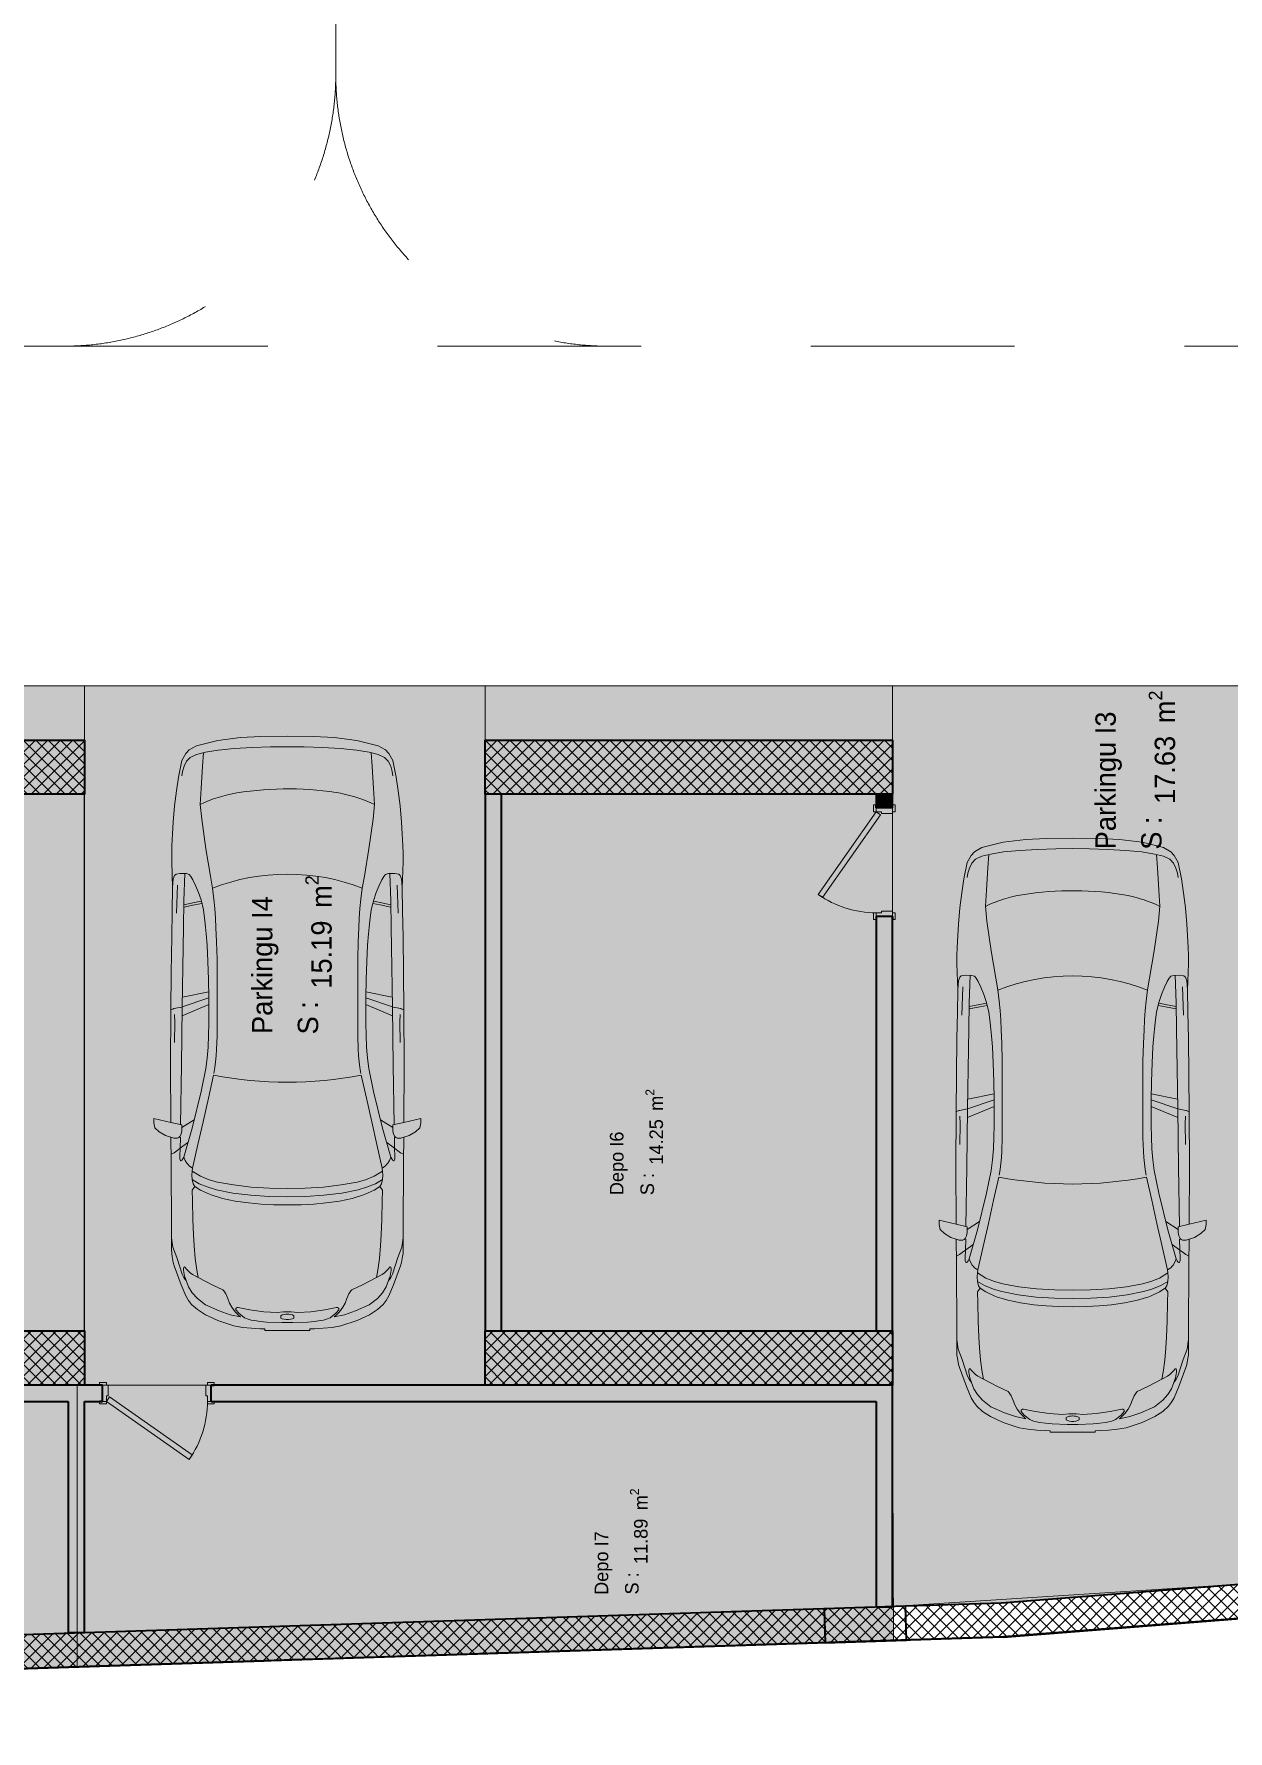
# Model space of a CAD drawing. Header units: millimetres. Extents: x 635850 to 824661, y -5878409 to -5774454.
# Drawn here: x 800081 to 808876, y -5820250 to -5807753 of the extents above; entities that cross this region are included whole.
import ezdxf
from ezdxf.enums import TextEntityAlignment as Align

# ---------------------------------------------------------------- set-up
doc = ezdxf.new("R2010")
doc.units = ezdxf.units.MM
doc.header["$MEASUREMENT"] = 0
doc.linetypes.add('A - Long Dashed', pattern=[2750, 1500, -1250])
for name, color, linetype, lineweight, true_color in [('A - Ndertesa 1 - Veturat_Pen_No__102', 7, 'Continuous', 13, 0xcccccc), ('A - Ndertesa 9 test_Pen_No__102', 7, 'Continuous', 13, 0xcccccc), ('A - Ndertesa 9 test_Pen_No__249', 7, 'Continuous', 13, 0xe8e8e8), ('A - Ndertesa 9 test_Pen_No__82', 7, 'Continuous', 20, 0xaaaaaa), ('A - Ndertesa 9 test_Pen_No__94', 7, 'Continuous', 13, 0xe4ad2c)]:
    doc.layers.add(name, color=color, linetype=linetype, lineweight=lineweight, true_color=true_color)
doc.layers.add('A - Ndertesa 9 test', color=7, linetype='Continuous')
doc.layers.add('ARCHICAD Doors', color=7, linetype='Continuous')
for name, color, linetype, lineweight in [('A - Ndertesa 9 test_Pen_No__101', 252, 'Continuous', 13), ('A - Ndertesa 9 test_Pen_No__22', 8, 'Continuous', 35), ('A - Ndertesa 9 test_Pen_No__42', 8, 'Continuous', 25), ('ARCHICAD Doors_Pen_No__142', 8, 'Continuous', 13), ('ARCHICAD Doors_Pen_No__22', 8, 'Continuous', 35), ('ARCHICAD Zone Stamps_Pen_No__101', 252, 'Continuous', 13)]:
    doc.layers.add(name, color=color, linetype=linetype, lineweight=lineweight)
doc.styles.add('GENERATED_STYLE_1', font='GOTHIC.TTF')
pattern_1 = [(45, (664183.82, -5827429.525), (-45.96194, 45.96194), []), (135, (664183.82, -5827429.525), (45.96194, 45.96194), [])]

# ---------------------------------------------------------------- blocks, each defined once
blk = doc.blocks.new('Parkingu I3__82', base_point=(808202, -5813133))
at = {"layer": 'A - Ndertesa 9 test_Pen_No__94', "linetype": 'Continuous', "lineweight": 0, "true_color": 0xffffff}
blk.add_hatch(color=7, dxfattribs=at).paths.add_polyline_path([(809037, -5812552), (806404, -5812552), (806404, -5819334), (809037, -5819164)])
at = {"layer": 'ARCHICAD Zone Stamps_Pen_No__101', "color": 252, "lineweight": 13, "insert": (808292, -5813423), "char_height": 150, "attachment_point": 1, "rotation": 90, "style": 'GENERATED_STYLE_1'}
blk.add_mtext('\\A1;{\\pql;\\pt0,5050;\\fCentury Gothic|b0|i0|c0|p34;17.63\\fCentury Gothic|b0|i0|c0|p34;\\A1{\\H.66x;\\S^  ;}\\fCentury Gothic|b0|i0|c0|p34; m\\fCentury Gothic|b0|i0|c0|p34;\\A1{\\H.66x;\\S2^  ;}}', dxfattribs=at)
at = {"layer": 'ARCHICAD Zone Stamps_Pen_No__101', "color": 252, "lineweight": 13, "style": 'GENERATED_STYLE_1'}
for tag, p in [('DUMMY_849', (807899, -5812562)), ('calculatedAreaCode', (808236, -5813760)), ('ROOM_NAME', (807899, -5813757))]:
    blk.add_attdef(tag, text='', height=150, rotation=90, dxfattribs=at).set_placement(p, align=Align.TOP_LEFT)
blk = doc.blocks.new('Parkingu I4__83', base_point=(801990, -5814493))
at = {"layer": 'A - Ndertesa 9 test_Pen_No__94', "linetype": 'Continuous', "lineweight": 0, "true_color": 0xffffff}
blk.add_hatch(color=7, dxfattribs=at).paths.add_polyline_path([(800454, -5817702), (803404, -5817702), (803404, -5812552), (800454, -5812552)])
at = {"layer": 'ARCHICAD Zone Stamps_Pen_No__101', "color": 252, "lineweight": 13, "insert": (802080, -5814783), "char_height": 150, "attachment_point": 1, "rotation": 90, "style": 'GENERATED_STYLE_1'}
blk.add_mtext('\\A1;{\\pql;\\pt0,5050;\\fCentury Gothic|b0|i0|c0|p34;15.19\\fCentury Gothic|b0|i0|c0|p34;\\A1{\\H.66x;\\S^  ;}\\fCentury Gothic|b0|i0|c0|p34; m\\fCentury Gothic|b0|i0|c0|p34;\\A1{\\H.66x;\\S2^  ;}}', dxfattribs=at)
at = {"layer": 'ARCHICAD Zone Stamps_Pen_No__101', "color": 252, "lineweight": 13, "style": 'GENERATED_STYLE_1'}
for tag, p in [('DUMMY_849', (801687, -5813922)), ('calculatedAreaCode', (802024, -5815120)), ('ROOM_NAME', (801687, -5815117))]:
    blk.add_attdef(tag, text='', height=150, rotation=90, dxfattribs=at).set_placement(p, align=Align.TOP_LEFT)
blk = doc.blocks.new('Depo I6__110', base_point=(804525, -5815886))
at = {"layer": 'A - Ndertesa 9 test_Pen_No__94', "linetype": 'Continuous', "lineweight": 0, "true_color": 0xffffff}
blk.add_hatch(color=7, dxfattribs=at).paths.add_polyline_path([(806404, -5812952), (803404, -5812952), (803404, -5817702), (806404, -5817702)])
at = {"layer": 'ARCHICAD Zone Stamps_Pen_No__101', "color": 252, "lineweight": 13, "insert": (804585, -5816079), "char_height": 100, "attachment_point": 1, "rotation": 90, "style": 'GENERATED_STYLE_1'}
blk.add_mtext('\\A1;{\\pql;\\pt0,5050;\\fCentury Gothic|b0|i0|c0|p34;14.25\\fCentury Gothic|b0|i0|c0|p34;\\A1{\\H.66x;\\S^  ;}\\fCentury Gothic|b0|i0|c0|p34; m\\fCentury Gothic|b0|i0|c0|p34;\\A1{\\H.66x;\\S2^  ;}}', dxfattribs=at)
at = {"layer": 'ARCHICAD Zone Stamps_Pen_No__101', "color": 252, "lineweight": 13, "style": 'GENERATED_STYLE_1'}
for tag, p in [('DUMMY_849', (804323, -5815505)), ('calculatedAreaCode', (804548, -5816304)), ('ROOM_NAME', (804323, -5816304))]:
    blk.add_attdef(tag, text='', height=100, rotation=90, dxfattribs=at).set_placement(p, align=Align.TOP_LEFT)
blk = doc.blocks.new('Depo I7__111', base_point=(804413, -5818826))
at = {"layer": 'A - Ndertesa 9 test_Pen_No__94', "linetype": 'Continuous', "lineweight": 0, "true_color": 0xffffff}
blk.add_hatch(color=7, dxfattribs=at).paths.add_polyline_path([(806404, -5817702), (800400, -5817702), (800400, -5819778), (806412, -5819584)])
at = {"layer": 'ARCHICAD Zone Stamps_Pen_No__101', "color": 252, "lineweight": 13, "insert": (804472, -5819020), "char_height": 100, "attachment_point": 1, "rotation": 90, "style": 'GENERATED_STYLE_1'}
blk.add_mtext('\\A1;{\\pql;\\pt0,5050;\\fCentury Gothic|b0|i0|c0|p34;11.89\\fCentury Gothic|b0|i0|c0|p34;\\A1{\\H.66x;\\S^  ;}\\fCentury Gothic|b0|i0|c0|p34; m\\fCentury Gothic|b0|i0|c0|p34;\\A1{\\H.66x;\\S2^  ;}}', dxfattribs=at)
at = {"layer": 'ARCHICAD Zone Stamps_Pen_No__101', "color": 252, "lineweight": 13, "style": 'GENERATED_STYLE_1'}
for tag, p in [('DUMMY_849', (804211, -5818446)), ('calculatedAreaCode', (804435, -5819244)), ('ROOM_NAME', (804211, -5819247))]:
    blk.add_attdef(tag, text='', height=100, rotation=90, dxfattribs=at).set_placement(p, align=Align.TOP_LEFT)
blk = doc.blocks.new('Depo I8__112', base_point=(799113, -5818292))
at = {"layer": 'A - Ndertesa 9 test_Pen_No__94', "linetype": 'Continuous', "lineweight": 0, "true_color": 0xffffff}
blk.add_hatch(color=7, dxfattribs=at).paths.add_polyline_path([(800400, -5817702), (796029, -5817702), (796029, -5819919), (800400, -5819778)])
at = {"layer": 'ARCHICAD Zone Stamps_Pen_No__101', "color": 252, "lineweight": 13, "insert": (799172, -5818447), "char_height": 100, "attachment_point": 1, "rotation": 90, "style": 'GENERATED_STYLE_1'}
blk.add_mtext('\\A1;{\\pql;\\pt0,5050;\\fCentury Gothic|b0|i0|c0|p34;9.38\\fCentury Gothic|b0|i0|c0|p34;\\A1{\\H.66x;\\S^  ;}\\fCentury Gothic|b0|i0|c0|p34; m\\fCentury Gothic|b0|i0|c0|p34;\\A1{\\H.66x;\\S2^  ;}}', dxfattribs=at)
at = {"layer": 'ARCHICAD Zone Stamps_Pen_No__101', "color": 252, "lineweight": 13, "style": 'GENERATED_STYLE_1'}
for tag, p in [('DUMMY_849', (798911, -5817951)), ('calculatedAreaCode', (799135, -5818671)), ('ROOM_NAME', (798911, -5818671))]:
    blk.add_attdef(tag, text='', height=100, rotation=90, dxfattribs=at).set_placement(p, align=Align.TOP_LEFT)
blk = doc.blocks.new('Slab_7', base_point=(785805, -5820250))
at = {"layer": 'A - Ndertesa 9 test_Pen_No__22', "color": 8, "linetype": 'Continuous', "lineweight": 35, "flags": 128}
blk.add_lwpolyline([(785805, -5820250), (785805, -5777848), (806004, -5776708), (808382, -5776709, -0.424657), (814554, -5782659), (814554, -5818983), (808604, -5819449), (807221, -5819557)], format="xyb", close=True, dxfattribs=at)
blk = doc.blocks.new('Wall_390', base_point=(807221, -5819557))
at = {"layer": 'A - Ndertesa 9 test_Pen_No__82', "linetype": 'Continuous', "lineweight": 20, "true_color": 0xaaaaaa}
h = blk.add_hatch(dxfattribs=at)
h.set_pattern_fill('Concrete_Block', color=253, style=0, pattern_type=2)
h.set_pattern_definition(pattern_1)
h.paths.add_polyline_path([(814304, -5818751), (807207, -5819308), (812651, -5819132), (814304, -5819002)])
h = blk.add_hatch(dxfattribs=at)
h.set_pattern_fill('Concrete_Block', color=253, style=0, pattern_type=2)
h.set_pattern_definition(pattern_1)
h.paths.add_polyline_path([(807207, -5819308), (807221, -5819557), (812651, -5819132)])
h = blk.add_hatch(dxfattribs=at)
h.set_pattern_fill('Concrete_Block', color=253, style=0, pattern_type=2)
h.set_pattern_definition(pattern_1)
h.paths.add_polyline_path([(805908, -5819600), (807221, -5819557), (807207, -5819308), (806501, -5819363), (806508, -5819580)])
h = blk.add_hatch(dxfattribs=at)
h.set_pattern_fill('Concrete_Block', color=253, style=0, pattern_type=2)
h.set_pattern_definition(pattern_1)
h.paths.add_polyline_path([(805902, -5819410), (801777, -5819733), (805908, -5819600)])
at = {"layer": 'A - Ndertesa 9 test_Pen_No__22', "color": 8, "linetype": 'Continuous', "lineweight": 35, "flags": 128}
for points in [[(814304, -5818751), (807207, -5819308)], [(807221, -5819557), (814304, -5819002)], [(807221, -5819557), (801777, -5819733)]]:
    blk.add_lwpolyline(points, dxfattribs=at)
blk = doc.blocks.new('Wall_391', base_point=(785805, -5820250))
at = {"layer": 'A - Ndertesa 9 test_Pen_No__82', "linetype": 'Continuous', "lineweight": 20, "true_color": 0xaaaaaa}
h = blk.add_hatch(dxfattribs=at)
h.set_pattern_fill('Concrete_Block', color=253, style=0, pattern_type=2)
h.set_pattern_definition(pattern_1)
h.paths.add_polyline_path([(807207, -5819308), (806500, -5819331), (806501, -5819363)])
h = blk.add_hatch(dxfattribs=at)
h.set_pattern_fill('Concrete_Block', color=253, style=0, pattern_type=2)
h.set_pattern_definition(pattern_1)
h.paths.add_polyline_path([(786400, -5820231), (801777, -5819733), (805902, -5819410), (805900, -5819350), (799850, -5819546), (799858, -5819794), (799258, -5819813), (799250, -5819565), (793200, -5819761), (793208, -5820010), (792608, -5820029), (792600, -5819780), (789475, -5819881), (789483, -5820131), (788883, -5820150), (788875, -5819901), (786405, -5819980), (786413, -5820230)])
h = blk.add_hatch(dxfattribs=at)
h.set_pattern_fill('Concrete_Block', color=253, style=0, pattern_type=2)
h.set_pattern_definition(pattern_1)
h.paths.add_polyline_path([(785797, -5820000), (785805, -5820250), (785813, -5820250), (785805, -5820000), (786391, -5819981)])
at = {"layer": 'A - Ndertesa 9 test_Pen_No__22', "color": 8, "linetype": 'Continuous', "lineweight": 35, "flags": 128}
for points in [[(807207, -5819308), (806500, -5819331)], [(805900, -5819350), (799850, -5819546)], [(799250, -5819565), (793200, -5819761)], [(786399, -5820231), (801777, -5819733)], [(792600, -5819780), (789475, -5819881)], [(788875, -5819901), (786405, -5819980)], [(786389, -5819981), (785797, -5820000)], [(785805, -5820250), (785797, -5820000)], [(785805, -5820250), (785813, -5820250)]]:
    blk.add_lwpolyline(points, dxfattribs=at)
blk = doc.blocks.new('Wall_404', base_point=(803404, -5813352))
at = {"layer": 'A - Ndertesa 9 test_Pen_No__102', "linetype": 'Continuous', "lineweight": 0, "true_color": 0xcccccc}
blk.add_hatch(color=254, dxfattribs=at).paths.add_polyline_path([(803404, -5813352), (803404, -5817302), (803524, -5817302), (803524, -5813352)])
at = {"layer": 'A - Ndertesa 9 test_Pen_No__22', "color": 8, "linetype": 'Continuous', "lineweight": 35, "flags": 128}
for points in [[(803404, -5813352), (803404, -5817302)], [(803524, -5817302), (803524, -5813352)]]:
    blk.add_lwpolyline(points, dxfattribs=at)
blk = doc.blocks.new('Door 25_8')
at = {"layer": 'ARCHICAD Doors_Pen_No__142', "color": 8, "linetype": 'Continuous', "lineweight": 13}
for p, q in [((-260, 394), (-237, 427)), ((349, -33), (-260, 394)), ((-237, 427), (372, 0)), ((-422, 0), (-422, 19)), ((-422, 19), (-372, 19)), ((-372, 0), (-422, 0)), ((-372, 0), (-400, 0)), ((-400, 0), (-400, -120)), ((-372, 19), (-372, 0)), ((-372, -40), (-372, 0)), ((372, 0), (349, -33)), ((372, 19), (422, 19)), ((372, 0), (372, 19)), ((422, 0), (372, 0)), ((400, 0), (372, 0)), ((372, 0), (372, -40)), ((400, -120), (400, 0)), ((422, 19), (422, 0)), ((-422, -139), (-422, -120)), ((-422, -120), (-372, -120)), ((-400, -120), (-360, -120)), ((-360, -40), (-372, -40)), ((-372, -120), (-372, -139)), ((-360, -120), (-360, -40)), ((372, -40), (360, -40)), ((360, -40), (360, -120)), ((360, -120), (400, -120)), ((372, -120), (422, -120)), ((372, -139), (372, -120)), ((422, -120), (422, -139)), ((-372, -139), (-422, -139)), ((422, -139), (372, -139))]:
    blk.add_line(p, q, dxfattribs=at)
blk.add_arc((372, 0), 744, 145, 180, dxfattribs=at)
at = {"layer": 'ARCHICAD Doors_Pen_No__22', "color": 8, "linetype": 'Continuous', "lineweight": 35}
for p, q in [((-400, 0), (-422, 0)), ((-400, 0), (-422, 0)), ((-400, 0), (-400, -120)), ((-400, 0), (-400, -120)), ((400, 0), (400, -120)), ((400, 0), (400, -120)), ((400, 0), (422, 0)), ((400, 0), (422, 0)), ((-400, -120), (-422, -120)), ((-400, -120), (-422, -120)), ((400, -120), (422, -120)), ((400, -120), (422, -120))]:
    blk.add_line(p, q, dxfattribs=at)
blk = doc.blocks.new('Wall_408', base_point=(806404, -5817702))
at = {"layer": 'A - Ndertesa 9 test_Pen_No__102', "linetype": 'Continuous', "lineweight": 0, "true_color": 0xcccccc}
for points in [[(793204, -5817702), (793204, -5817822), (795088, -5817822), (795088, -5817702)], [(795888, -5817702), (795888, -5817822), (796338, -5817822), (796338, -5817702)], [(797138, -5817822), (800587, -5817822), (800587, -5817702), (797138, -5817702)], [(801387, -5817822), (806284, -5817822), (806284, -5817702), (801387, -5817702)]]:
    blk.add_hatch(color=254, dxfattribs=at).paths.add_polyline_path(points)
at = {"layer": 'A - Ndertesa 9 test_Pen_No__22', "color": 8, "linetype": 'Continuous', "lineweight": 35}
for p, q in [((795088, -5817702), (795066, -5817702)), ((795088, -5817822), (795066, -5817822)), ((795088, -5817822), (795088, -5817702)), ((795888, -5817702), (795910, -5817702)), ((795888, -5817822), (795888, -5817702)), ((795888, -5817822), (795910, -5817822)), ((796338, -5817702), (796316, -5817702)), ((796338, -5817822), (796316, -5817822)), ((796338, -5817822), (796338, -5817702)), ((797138, -5817702), (797160, -5817702)), ((797138, -5817822), (797138, -5817702)), ((797138, -5817822), (797160, -5817822)), ((800587, -5817702), (800565, -5817702)), ((800587, -5817822), (800565, -5817822)), ((800587, -5817822), (800587, -5817702)), ((801387, -5817702), (801409, -5817702)), ((801387, -5817822), (801387, -5817702)), ((801387, -5817822), (801409, -5817822))]:
    blk.add_line(p, q, dxfattribs=at)
at = {"layer": 'A - Ndertesa 9 test_Pen_No__22', "color": 8, "linetype": 'Continuous', "lineweight": 35, "flags": 128}
for points in [[(793204, -5817822), (795088, -5817822)], [(795088, -5817702), (793253, -5817702)], [(796338, -5817702), (795888, -5817702)], [(795888, -5817822), (795969, -5817822)], [(796089, -5817822), (796338, -5817822)], [(798854, -5817702), (797138, -5817702)], [(797138, -5817822), (800334, -5817822)], [(800587, -5817702), (800454, -5817702)], [(800454, -5817822), (800587, -5817822)], [(803404, -5817702), (801387, -5817702)], [(801387, -5817822), (806284, -5817822)]]:
    blk.add_lwpolyline(points, dxfattribs=at)
at = {"layer": 'ARCHICAD Doors', "color": 7, "linetype": 'Continuous', "lineweight": 13, "xscale": -1, "zscale": 1000, "rotation": 180}
blk.add_blockref('Door 25_8', (795488, -5817822), dxfattribs=at)
at = {"layer": 'ARCHICAD Doors', "color": 7, "linetype": 'Continuous', "lineweight": 13, "zscale": 1000, "rotation": 180}
for p in [(796738, -5817822), (800987, -5817822)]:
    blk.add_blockref('Door 25_8', p, dxfattribs=at)
blk = doc.blocks.new('Wall_410', base_point=(800454, -5817702))
at = {"layer": 'A - Ndertesa 9 test_Pen_No__102', "linetype": 'Continuous', "lineweight": 0, "true_color": 0xcccccc}
blk.add_hatch(color=254, dxfattribs=at).paths.add_polyline_path([(800334, -5817822), (800334, -5819525), (800454, -5819525), (800454, -5817822)])
at = {"layer": 'A - Ndertesa 9 test_Pen_No__22', "color": 8, "linetype": 'Continuous', "lineweight": 35, "flags": 128}
for points in [[(800334, -5817822), (800334, -5819525)], [(800454, -5819525), (800454, -5817822)], [(800334, -5819525), (800454, -5819525)]]:
    blk.add_lwpolyline(points, dxfattribs=at)
blk = doc.blocks.new('Wall_418', base_point=(804804, -5812952))
at = {"layer": 'A - Ndertesa 9 test_Pen_No__22', "color": 8, "linetype": 'Continuous', "lineweight": 35, "flags": 128}
for points in [[(804804, -5812952), (804804, -5812953)], [(804924, -5812953), (804924, -5812952)]]:
    blk.add_lwpolyline(points, dxfattribs=at)
blk = doc.blocks.new('Door 25_7')
at = {"layer": 'ARCHICAD Doors_Pen_No__142', "color": 8, "linetype": 'Continuous', "lineweight": 13}
for p, q in [((-260, 394), (-237, 427)), ((349, -33), (-260, 394)), ((-237, 427), (372, 0)), ((-372, 19), (-422, 19)), ((-422, 19), (-422, 0)), ((-422, 0), (-372, 0)), ((-372, 0), (-400, 0)), ((-400, 0), (-400, -120)), ((-372, 0), (-372, 19)), ((-372, -40), (-372, 0)), ((372, 0), (349, -33)), ((422, 19), (372, 19)), ((372, 19), (372, 0)), ((372, 0), (422, 0)), ((400, 0), (372, 0)), ((372, 0), (372, -40)), ((400, -120), (400, 0)), ((422, 0), (422, 19)), ((-372, -120), (-422, -120)), ((-422, -120), (-422, -139)), ((-400, -120), (-360, -120)), ((-360, -40), (-372, -40)), ((-372, -139), (-372, -120)), ((-360, -120), (-360, -40)), ((372, -40), (360, -40)), ((360, -40), (360, -120)), ((360, -120), (400, -120)), ((422, -120), (372, -120)), ((372, -120), (372, -139)), ((422, -139), (422, -120)), ((-422, -139), (-372, -139)), ((372, -139), (422, -139))]:
    blk.add_line(p, q, dxfattribs=at)
blk.add_arc((372, 0), 744, 145, 180, dxfattribs=at)
at = {"layer": 'ARCHICAD Doors_Pen_No__22', "color": 8, "linetype": 'Continuous', "lineweight": 35}
for p, q in [((-400, 0), (-422, 0)), ((-400, 0), (-422, 0)), ((-400, -120), (-400, 0)), ((-400, -120), (-400, 0)), ((400, -120), (400, 0)), ((400, -120), (400, 0)), ((400, 0), (422, 0)), ((400, 0), (422, 0)), ((-400, -120), (-422, -120)), ((-400, -120), (-422, -120)), ((400, -120), (422, -120)), ((400, -120), (422, -120))]:
    blk.add_line(p, q, dxfattribs=at)
blk = doc.blocks.new('Wall_419', base_point=(806404, -5812952))
at = {"layer": 'A - Ndertesa 9 test_Pen_No__102', "linetype": 'Continuous', "lineweight": 0, "true_color": 0xcccccc}
for points in [[(806284, -5813352), (806284, -5813452), (806404, -5813452), (806404, -5813352)], [(806284, -5817302), (806404, -5817302), (806404, -5814252), (806284, -5814252)], [(806284, -5819334), (806404, -5819334), (806404, -5817702), (806284, -5817702)]]:
    blk.add_hatch(color=254, dxfattribs=at).paths.add_polyline_path(points)
at = {"layer": 'A - Ndertesa 9 test_Pen_No__22', "color": 8, "linetype": 'Continuous', "lineweight": 35}
for p, q in [((806284, -5813452), (806284, -5813430)), ((806404, -5813452), (806284, -5813452)), ((806404, -5813452), (806404, -5813430)), ((806284, -5814252), (806284, -5814274)), ((806404, -5814252), (806284, -5814252)), ((806404, -5814252), (806404, -5814274))]:
    blk.add_line(p, q, dxfattribs=at)
at = {"layer": 'A - Ndertesa 9 test_Pen_No__22', "color": 8, "linetype": 'Continuous', "lineweight": 35, "flags": 128}
for points in [[(806284, -5813352), (806284, -5813452)], [(806404, -5813452), (806404, -5813352)], [(806284, -5814252), (806284, -5817302)], [(806404, -5817302), (806404, -5814252)], [(806284, -5817822), (806284, -5819334)], [(806404, -5819334), (806404, -5817702)], [(806284, -5819334), (806404, -5819334)]]:
    blk.add_lwpolyline(points, dxfattribs=at)
at = {"layer": 'ARCHICAD Doors', "color": 7, "linetype": 'Continuous', "lineweight": 13, "zscale": 1000, "rotation": 90}
blk.add_blockref('Door 25_7', (806284, -5813852), dxfattribs=at)
blk = doc.blocks.new('Column_433', base_point=(804904, -5813152))
at = {"layer": 'A - Ndertesa 9 test_Pen_No__101', "linetype": 'Continuous', "lineweight": 13}
h = blk.add_hatch(dxfattribs=at)
h.set_pattern_fill('Concrete_Block', color=252, style=0, pattern_type=2)
h.set_pattern_definition(pattern_1)
h.paths.add_polyline_path([(803404, -5813352), (806404, -5813352), (806404, -5812952), (803404, -5812952)])
at = {"layer": 'A - Ndertesa 9 test_Pen_No__22', "color": 8, "linetype": 'Continuous', "lineweight": 35, "flags": 128}
blk.add_lwpolyline([(803404, -5813352), (803404, -5812952), (806404, -5812952), (806404, -5813352)], close=True, dxfattribs=at)
blk = doc.blocks.new('Column_434', base_point=(799654, -5813152))
at = {"layer": 'A - Ndertesa 9 test_Pen_No__101', "linetype": 'Continuous', "lineweight": 13}
h = blk.add_hatch(dxfattribs=at)
h.set_pattern_fill('Concrete_Block', color=252, style=0, pattern_type=2)
h.set_pattern_definition(pattern_1)
h.paths.add_polyline_path([(798854, -5813352), (800454, -5813352), (800454, -5812952), (798854, -5812952)])
at = {"layer": 'A - Ndertesa 9 test_Pen_No__22', "color": 8, "linetype": 'Continuous', "lineweight": 35, "flags": 128}
blk.add_lwpolyline([(798854, -5813352), (798854, -5812952), (800454, -5812952), (800454, -5813352)], close=True, dxfattribs=at)
blk = doc.blocks.new('Column_436', base_point=(804904, -5817502))
at = {"layer": 'A - Ndertesa 9 test_Pen_No__101', "linetype": 'Continuous', "lineweight": 13}
h = blk.add_hatch(dxfattribs=at)
h.set_pattern_fill('Concrete_Block', color=252, style=0, pattern_type=2)
h.set_pattern_definition(pattern_1)
h.paths.add_polyline_path([(803404, -5817702), (806404, -5817702), (806404, -5817302), (803404, -5817302)])
at = {"layer": 'A - Ndertesa 9 test_Pen_No__22', "color": 8, "linetype": 'Continuous', "lineweight": 35, "flags": 128}
blk.add_lwpolyline([(803404, -5817702), (803404, -5817302), (806404, -5817302), (806404, -5817702)], close=True, dxfattribs=at)
blk = doc.blocks.new('Column_437', base_point=(799654, -5817502))
at = {"layer": 'A - Ndertesa 9 test_Pen_No__101', "linetype": 'Continuous', "lineweight": 13}
h = blk.add_hatch(dxfattribs=at)
h.set_pattern_fill('Concrete_Block', color=252, style=0, pattern_type=2)
h.set_pattern_definition(pattern_1)
h.paths.add_polyline_path([(798854, -5817702), (800454, -5817702), (800454, -5817302), (798854, -5817302)])
at = {"layer": 'A - Ndertesa 9 test_Pen_No__22', "color": 8, "linetype": 'Continuous', "lineweight": 35, "flags": 128}
blk.add_lwpolyline([(798854, -5817702), (798854, -5817302), (800454, -5817302), (800454, -5817702)], close=True, dxfattribs=at)
blk = doc.blocks.new('Column_453', base_point=(806204, -5819465))
at = {"layer": 'A - Ndertesa 9 test_Pen_No__101', "linetype": 'Continuous', "lineweight": 13}
h = blk.add_hatch(dxfattribs=at)
h.set_pattern_fill('Concrete_Block', color=252, style=0, pattern_type=2)
h.set_pattern_definition(pattern_1)
h.paths.add_polyline_path([(806508, -5819580), (806500, -5819331), (805900, -5819350), (805908, -5819600)])
at = {"layer": 'A - Ndertesa 9 test_Pen_No__22', "color": 8, "linetype": 'Continuous', "lineweight": 35, "flags": 128}
blk.add_lwpolyline([(806508, -5819580), (806500, -5819331), (805900, -5819350), (805908, -5819600)], close=True, dxfattribs=at)
blk = doc.blocks.new('Column_471', base_point=(804904, -5813152))
at = {"layer": 'A - Ndertesa 9 test_Pen_No__101', "linetype": 'Continuous', "lineweight": 13}
h = blk.add_hatch(dxfattribs=at)
h.set_pattern_fill('Concrete_Block', color=252, style=0, pattern_type=2)
h.set_pattern_definition(pattern_1)
h.paths.add_polyline_path([(803404, -5813352), (806404, -5813352), (806404, -5812952), (803404, -5812952)])
at = {"layer": 'A - Ndertesa 9 test_Pen_No__22', "color": 8, "linetype": 'Continuous', "lineweight": 35, "flags": 128}
blk.add_lwpolyline([(803404, -5813352), (803404, -5812952), (806404, -5812952), (806404, -5813352)], close=True, dxfattribs=at)
blk = doc.blocks.new('Column_472', base_point=(804904, -5817502))
at = {"layer": 'A - Ndertesa 9 test_Pen_No__101', "linetype": 'Continuous', "lineweight": 13}
h = blk.add_hatch(dxfattribs=at)
h.set_pattern_fill('Concrete_Block', color=252, style=0, pattern_type=2)
h.set_pattern_definition(pattern_1)
h.paths.add_polyline_path([(803404, -5817702), (806404, -5817702), (806404, -5817302), (803404, -5817302)])
at = {"layer": 'A - Ndertesa 9 test_Pen_No__22', "color": 8, "linetype": 'Continuous', "lineweight": 35, "flags": 128}
blk.add_lwpolyline([(803404, -5817702), (803404, -5817302), (806404, -5817302), (806404, -5817702)], close=True, dxfattribs=at)
blk = doc.blocks.new('Car 05 25')
at = {"layer": 'A - Ndertesa 1 - Veturat_Pen_No__102', "color": 254, "linetype": 'Continuous', "lineweight": 13, "true_color": 0xcccccc}
for p, q in [((-665, 761), (-701, 743)), ((-627, 772), (-665, 761)), ((-595, 778), (-627, 772)), ((125, 791), (129, 820)), ((126, 744), (125, 791)), ((327, 762), (125, 756)), ((129, 820), (139, 832)), ((139, 832), (165, 840)), ((165, 840), (195, 844)), ((195, 844), (231, 846)), ((211, 809), (418, 816)), ((522, 765), (327, 762)), ((355, 762), (339, 683)), ((373, 763), (357, 683)), ((814, 769), (522, 765)), ((1109, 774), (814, 769)), ((1036, 773), (997, 579)), ((1042, 578), (1108, 774)), ((1173, 775), (1090, 578)), ((1115, 809), (1109, 774)), ((1109, 774), (1538, 780)), ((1120, 833), (1115, 809)), ((1121, 838), (1120, 836)), ((1120, 836), (1120, 833)), ((1130, 859), (1121, 838)), ((1163, 830), (1220, 829)), ((1220, 829), (1370, 831)), ((1538, 780), (1975, 786)), ((1939, 686), (1996, 777)), ((1958, 858), (1977, 777)), ((1977, 777), (2020, 777)), ((2000, 702), (2214, 763)), ((2020, 777), (2044, 783)), ((2044, 783), (2063, 792)), ((2063, 792), (2070, 800)), ((2069, 788), (2065, 794)), ((2075, 836), (2068, 858)), ((2069, 788), (2148, 790)), ((2070, 800), (2075, 809)), ((2075, 809), (2075, 836)), ((2107, 732), (2148, 790)), ((2148, 790), (2167, 814)), ((2148, 790), (2206, 792)), ((2167, 814), (2182, 834)), ((2182, 834), (2193, 856)), ((2206, 792), (2227, 791)), ((2227, 770), (2214, 763)), ((2214, 763), (2238, 752)), ((2227, 791), (2233, 790)), ((2234, 774), (2227, 770)), ((2233, 790), (2238, 787)), ((2238, 777), (2234, 774)), ((2241, 784), (2238, 787)), ((2238, 777), (2241, 781)), ((2238, 752), (2259, 740)), ((2241, 781), (2241, 784)), ((2808, 853), (2877, 843)), ((2877, 843), (2954, 814)), ((2904, 833), (2905, 833)), ((2954, 814), (3076, 775)), ((3022, 758), (3024, 762)), ((3024, 754), (3022, 758)), ((3024, 762), (3035, 765)), ((3038, 743), (3024, 754)), ((3035, 765), (3047, 764)), ((3047, 764), (3061, 763)), ((3061, 763), (3090, 757)), ((3100, 763), (3076, 775)), ((3090, 757), (3108, 751)), ((3114, 753), (3100, 763)), ((3108, 751), (3123, 746)), ((3123, 746), (3114, 753)), ((-768, 602), (-751, 670)), ((-729, 716), (-751, 670)), ((-701, 743), (-729, 716)), ((-666, 624), (-501, 634)), ((-501, 634), (-383, 642)), ((-383, 642), (-274, 631)), ((-274, 631), (-56, 601)), ((132, 723), (126, 744)), ((147, 711), (132, 723)), ((171, 697), (147, 711)), ((213, 677), (171, 697)), ((266, 655), (213, 677)), ((319, 636), (266, 655)), ((393, 618), (319, 636)), ((339, 683), (330, 634)), ((357, 683), (347, 629)), ((1730, 634), (1562, 601)), ((2000, 702), (1730, 634)), ((1953, 621), (2122, 660)), ((2122, 660), (2294, 698)), ((2259, 740), (2269, 731)), ((2269, 731), (2279, 722)), ((2279, 722), (2294, 698)), ((2294, 698), (2317, 701)), ((2294, 698), (2294, 698)), ((2317, 701), (2346, 703)), ((2355, 640), (2317, 701)), ((2346, 703), (2379, 702)), ((2380, 575), (2355, 640)), ((2410, 649), (2379, 702)), ((2379, 702), (2411, 694)), ((2436, 583), (2410, 649)), ((2411, 694), (2411, 694)), ((2429, 682), (2411, 694)), ((2429, 682), (2457, 700)), ((2429, 682), (2429, 682)), ((2429, 682), (2457, 640)), ((2457, 700), (2535, 698)), ((2457, 640), (2487, 574)), ((2535, 698), (2535, 698)), ((2535, 698), (2673, 696)), ((2673, 696), (2787, 691)), ((2787, 691), (2868, 687)), ((2868, 687), (2960, 679)), ((2960, 679), (2868, 687)), ((2960, 679), (3047, 666)), ((3051, 731), (3038, 743)), ((3047, 666), (3100, 657)), ((3065, 715), (3051, 731)), ((3077, 698), (3065, 715)), ((3100, 657), (3077, 698)), ((3153, 554), (3100, 657)), ((3170, 727), (3123, 746)), ((3212, 701), (3170, 727)), ((3254, 663), (3212, 701)), ((3302, 603), (3254, 663)), ((-783, 510), (-795, 391)), ((-768, 602), (-783, 510)), ((-764, 617), (-666, 624)), ((-56, 601), (146, 567)), ((146, 567), (233, 552)), ((233, 552), (315, 541)), ((315, 541), (384, 535)), ((384, 535), (454, 530)), ((475, 607), (393, 618)), ((454, 530), (526, 526)), ((521, 602), (475, 607)), ((570, 597), (521, 602)), ((526, 526), (628, 522)), ((653, 591), (570, 597)), ((628, 522), (757, 518)), ((773, 585), (653, 591)), ((757, 518), (1323, 518)), ((907, 580), (773, 585)), ((1042, 578), (907, 580)), ((1228, 578), (1042, 578)), ((1316, 580), (1228, 578)), ((1403, 584), (1316, 580)), ((1323, 518), (1420, 522)), ((1484, 590), (1403, 584)), ((1420, 522), (1467, 524)), ((1467, 524), (1511, 528)), ((1562, 601), (1484, 590)), ((1511, 528), (1554, 533)), ((1554, 533), (1597, 541)), ((1597, 541), (1597, 541)), ((1611, 544), (1780, 582)), ((1780, 582), (1953, 621)), ((2397, 514), (2380, 575)), ((2419, 396), (2397, 514)), ((2454, 522), (2436, 583)), ((2478, 401), (2454, 522)), ((2487, 574), (2492, 562)), ((2492, 562), (2518, 477)), ((3190, 476), (3153, 554)), ((3302, 603), (3346, 501)), ((3346, 501), (3374, 420)), ((-795, 391), (-802, 259)), ((2434, 266), (2419, 396)), ((2494, 269), (2478, 401)), ((2518, 477), (2538, 384)), ((2538, 384), (2551, 286)), ((3199, 467), (3190, 476)), ((3221, 454), (3199, 467)), ((3256, 439), (3221, 454)), ((3288, 425), (3256, 439)), ((3319, 408), (3288, 425)), ((3353, 384), (3319, 408)), ((3325, 377), (3321, 370)), ((3328, 380), (3325, 377)), ((3338, 379), (3328, 380)), ((3364, 358), (3338, 379)), ((3377, 360), (3353, 384)), ((3391, 344), (3374, 420)), ((-802, 259), (-807, 125)), ((2442, 132), (2434, 266)), ((2503, 133), (2494, 269)), ((2551, 286), (2560, 194)), ((3321, 370), (3321, 362)), ((3321, 362), (3338, 277)), ((3338, 277), (3352, 173)), ((3397, 316), (3364, 358)), ((3391, 344), (3377, 360)), ((3408, 289), (3397, 316)), ((3408, 289), (3414, 267)), ((3414, 267), (3418, 243)), ((2444, 0), (2442, 132)), ((2506, 0), (2503, 133)), ((2560, 194), (2564, 101)), ((3352, 173), (3358, 76)), ((3418, 243), (3424, 201)), ((3424, 201), (3428, 152)), ((3432, 40), (3428, 152)), ((-807, 125), (-808, 0)), ((-807, -125), (-808, 0)), ((2444, 0), (2442, -132)), ((2564, 101), (2566, 0)), ((2564, -101), (2566, 0)), ((3354, 28), (3358, 76)), ((3354, 28), (3354, -1)), ((3354, -28), (3354, 1)), ((3371, 12), (3370, -1)), ((3371, -12), (3370, 1)), ((3372, 24), (3371, 12)), ((3376, 39), (3372, 24)), ((3382, 47), (3376, 39)), ((3386, 48), (3382, 47)), ((3386, 48), (3394, 48)), ((3399, 47), (3394, 48)), ((3404, 39), (3399, 47)), ((3404, 39), (3408, 24)), ((3408, 24), (3410, 8)), ((3410, 8), (3410, 0)), ((3432, 57), (3432, 57)), ((3432, 0), (3432, 40)), ((3432, 0), (3432, -40)), ((-802, -259), (-807, -125)), ((2506, 0), (2503, -133)), ((2560, -194), (2564, -101)), ((3352, -173), (3358, -76)), ((3354, -28), (3358, -76)), ((3372, -24), (3371, -12)), ((3376, -39), (3372, -24)), ((3382, -47), (3376, -39)), ((3386, -48), (3382, -47)), ((3386, -48), (3394, -48)), ((3399, -47), (3394, -48)), ((3404, -39), (3399, -47)), ((3404, -39), (3408, -24)), ((3408, -24), (3410, -8)), ((3410, -8), (3410, 0)), ((3432, -40), (3428, -152)), ((3432, -57), (3432, -57)), ((2442, -132), (2434, -266)), ((2503, -133), (2494, -269)), ((2551, -286), (2560, -194)), ((3338, -277), (3352, -173)), ((3414, -267), (3418, -243)), ((3418, -243), (3424, -201)), ((3424, -201), (3428, -152)), ((-795, -391), (-802, -259)), ((2434, -266), (2419, -396)), ((2494, -269), (2478, -401)), ((2538, -384), (2551, -286)), ((3321, -362), (3338, -277)), ((3321, -370), (3321, -362)), ((3325, -377), (3321, -370)), ((3364, -358), (3338, -379)), ((3377, -360), (3353, -384)), ((3397, -316), (3364, -358)), ((3391, -344), (3374, -420)), ((3391, -344), (3377, -360)), ((3408, -289), (3397, -316)), ((3408, -289), (3414, -267)), ((-783, -510), (-795, -391)), ((2419, -396), (2397, -514)), ((2478, -401), (2454, -522)), ((2492, -562), (2518, -477)), ((2518, -477), (2538, -384)), ((3190, -476), (3153, -554)), ((3199, -467), (3190, -476)), ((3221, -454), (3199, -467)), ((3256, -439), (3221, -454)), ((3288, -425), (3256, -439)), ((3319, -408), (3288, -425)), ((3353, -384), (3319, -408)), ((3328, -380), (3325, -377)), ((3338, -379), (3328, -380)), ((3346, -501), (3374, -420)), ((-768, -602), (-783, -510)), ((-768, -602), (-751, -670)), ((-764, -617), (-666, -624)), ((-666, -624), (-501, -634)), ((-274, -631), (-56, -601)), ((-56, -601), (146, -567)), ((146, -567), (233, -552)), ((233, -552), (315, -541)), ((315, -541), (384, -535)), ((393, -618), (319, -636)), ((384, -535), (454, -530)), ((475, -607), (393, -618)), ((454, -530), (526, -526)), ((521, -602), (475, -607)), ((570, -597), (521, -602)), ((526, -526), (628, -522)), ((653, -591), (570, -597)), ((628, -522), (757, -518)), ((773, -585), (653, -591)), ((757, -518), (1323, -518)), ((907, -580), (773, -585)), ((1042, -578), (907, -580)), ((1036, -773), (997, -579)), ((1042, -578), (1108, -774)), ((1228, -578), (1042, -578)), ((1173, -775), (1090, -578)), ((1316, -580), (1228, -578)), ((1403, -584), (1316, -580)), ((1323, -518), (1420, -522)), ((1484, -590), (1403, -584)), ((1420, -522), (1467, -524)), ((1467, -524), (1511, -528)), ((1562, -601), (1484, -590)), ((1511, -528), (1554, -533)), ((1554, -533), (1597, -541)), ((1730, -634), (1562, -601)), ((1597, -541), (1597, -541)), ((1611, -544), (1780, -582)), ((1780, -582), (1953, -621)), ((1953, -621), (2122, -660)), ((2380, -575), (2355, -640)), ((2397, -514), (2380, -575)), ((2436, -583), (2410, -649)), ((2454, -522), (2436, -583)), ((2457, -640), (2487, -574)), ((2487, -574), (2492, -562)), ((3153, -554), (3100, -657)), ((3302, -603), (3254, -663)), ((3302, -603), (3346, -501)), ((-729, -716), (-751, -670)), ((-701, -743), (-729, -716)), ((-665, -761), (-701, -743)), ((-501, -634), (-383, -642)), ((-383, -642), (-274, -631)), ((126, -744), (125, -791)), ((132, -723), (126, -744)), ((147, -711), (132, -723)), ((171, -697), (147, -711)), ((213, -677), (171, -697)), ((266, -655), (213, -677)), ((319, -636), (266, -655)), ((339, -683), (330, -634)), ((355, -762), (339, -683)), ((357, -683), (347, -629)), ((373, -763), (357, -683)), ((2000, -702), (1730, -634)), ((1939, -686), (1996, -777)), ((2000, -702), (2214, -763)), ((2107, -732), (2148, -790)), ((2122, -660), (2294, -698)), ((2238, -752), (2259, -740)), ((2259, -740), (2269, -731)), ((2269, -731), (2279, -722)), ((2279, -722), (2294, -698)), ((2294, -698), (2317, -701)), ((2294, -698), (2294, -698)), ((2355, -640), (2317, -701)), ((2317, -701), (2346, -703)), ((2346, -703), (2379, -702)), ((2410, -649), (2379, -702)), ((2379, -702), (2411, -694)), ((2429, -682), (2411, -694)), ((2411, -694), (2411, -694)), ((2429, -682), (2457, -640)), ((2429, -682), (2429, -682)), ((2429, -682), (2457, -700)), ((2457, -700), (2535, -698)), ((2535, -698), (2673, -696)), ((2535, -698), (2535, -698)), ((2673, -696), (2787, -691)), ((2787, -691), (2868, -687)), ((2868, -687), (2960, -679)), ((2960, -679), (2868, -687)), ((2960, -679), (3047, -666)), ((3038, -743), (3024, -754)), ((3051, -731), (3038, -743)), ((3047, -666), (3100, -657)), ((3065, -715), (3051, -731)), ((3077, -698), (3065, -715)), ((3100, -657), (3077, -698)), ((3108, -751), (3123, -746)), ((3123, -746), (3114, -753)), ((3170, -727), (3123, -746)), ((3212, -701), (3170, -727)), ((3254, -663), (3212, -701)), ((-627, -772), (-665, -761)), ((-595, -778), (-627, -772)), ((327, -762), (125, -756)), ((125, -791), (129, -820)), ((129, -820), (139, -832)), ((139, -832), (165, -840)), ((165, -840), (195, -844)), ((195, -844), (231, -846)), ((211, -809), (418, -816)), ((522, -765), (327, -762)), ((814, -769), (522, -765)), ((1109, -774), (814, -769)), ((1109, -774), (1538, -780)), ((1115, -809), (1109, -774)), ((1120, -833), (1115, -809)), ((1120, -836), (1120, -833)), ((1121, -838), (1120, -836)), ((1130, -859), (1121, -838)), ((1163, -830), (1220, -829)), ((1220, -829), (1370, -831)), ((1538, -780), (1975, -786)), ((1958, -858), (1977, -777)), ((1977, -777), (2020, -777)), ((2020, -777), (2044, -783)), ((2044, -783), (2063, -792)), ((2063, -792), (2070, -800)), ((2069, -788), (2065, -794)), ((2075, -836), (2068, -858)), ((2069, -788), (2148, -790)), ((2070, -800), (2075, -809)), ((2075, -809), (2075, -836)), ((2148, -790), (2167, -814)), ((2148, -790), (2206, -792)), ((2167, -814), (2182, -834)), ((2182, -834), (2193, -856)), ((2206, -792), (2227, -791)), ((2214, -763), (2238, -752)), ((2227, -770), (2214, -763)), ((2234, -774), (2227, -770)), ((2227, -791), (2233, -790)), ((2233, -790), (2238, -787)), ((2238, -777), (2234, -774)), ((2238, -777), (2241, -781)), ((2241, -784), (2238, -787)), ((2241, -781), (2241, -784)), ((2808, -853), (2877, -843)), ((2877, -843), (2954, -814)), ((2954, -814), (3076, -775)), ((3024, -754), (3022, -758)), ((3022, -758), (3024, -762)), ((3024, -762), (3035, -765)), ((3035, -765), (3047, -764)), ((3047, -764), (3061, -763)), ((3061, -763), (3090, -757)), ((3100, -763), (3076, -775)), ((3090, -757), (3108, -751)), ((3114, -753), (3100, -763))]:
    blk.add_line(p, q, dxfattribs=at)
at = {"layer": 'A - Ndertesa 1 - Veturat_Pen_No__102', "color": 254, "linetype": 'Continuous', "lineweight": 13, "true_color": 0xcccccc, "flags": 128}
blk.add_lwpolyline([(-483, -817), (-372, -830), (-252, -841), (-168, -845), (-78, -851), (-24, -852), (40, -852), (231, -846), (400, -848), (591, -852), (857, -856), (1130, -859), (1536, -860), (1958, -858), (1929, -983), (1961, -983), (1997, -975), (2027, -945), (2055, -898), (2068, -858), (2120, -857), (2193, -856), (2808, -853), (2856, -853), (2891, -853), (2923, -852), (2945, -849), (2990, -840), (3014, -833), (3154, -783), (3236, -748), (3269, -728), (3299, -706), (3337, -663), (3374, -604), (3418, -513), (3457, -393), (3468, -331), (3474, -264), (3478, -200), (3479, -165), (3490, -165), (3490, 165), (3479, 165), (3478, 200), (3474, 264), (3468, 331), (3457, 393), (3418, 513), (3374, 604), (3337, 663), (3299, 706), (3269, 728), (3236, 748), (3154, 783), (3014, 833), (2990, 840), (2945, 849), (2923, 852), (2891, 853), (2856, 853), (2808, 853), (2193, 856), (2120, 857), (2068, 858), (2055, 898), (2027, 945), (1997, 975), (1961, 983), (1929, 983), (1958, 858), (1536, 860), (1130, 859), (857, 856), (591, 852), (400, 848), (231, 846), (40, 852), (-24, 852), (-78, 851), (-168, 845), (-252, 841), (-372, 830), (-483, 817), (-585, 801), (-706, 776), (-758, 747), (-785, 722), (-815, 668), (-855, 511), (-875, 345), (-883, 195), (-885, 0), (-883, -195), (-875, -345), (-855, -511), (-815, -668), (-785, -722), (-758, -747), (-706, -776), (-585, -801)], close=True, dxfattribs=at)
at = {"layer": 'A - Ndertesa 1 - Veturat_Pen_No__102', "color": 254, "linetype": 'Continuous', "lineweight": 13, "true_color": 0xcccccc}
for centre, radius, start, end in [((493, 218), 973, 154.1545, 170.9117), ((1650, 0), 1520, 158.6992, 201.3008), ((-1245, 0), 2907, 349.2142, 10.7858), ((1856, -2), 2354, 170.8804, 189.9223), ((493, -218), 973, 191.2305, 205.8455)]:
    blk.add_arc(centre, radius, start, end, dxfattribs=at)

msp = doc.modelspace()

# ---------------------------------------------------------------- hatches: boundary and pattern name
at = {"layer": 'A - Ndertesa 9 test_Pen_No__102', "linetype": 'Continuous', "lineweight": 0, "true_color": 0x333333}
msp.add_hatch(color=250, dxfattribs=at).paths.add_polyline_path([(785805, -5814055.8, 0.1073194), (788580.3, -5812683.1, -0.1698217), (788954.2, -5812552.2), (814304.2, -5812552.2), (814304.2, -5818751.3), (807207, -5819307.8), (785796.9, -5820000.1)])

# ---------------------------------------------------------------- linework, layer by layer
at = {"layer": 'A - Ndertesa 9 test', "color": 7, "linetype": 'Continuous', "lineweight": 0, "true_color": 0xffffff, "flags": 128}
for points in [[(800454.2, -5817702.2), (803404.2, -5817702.2), (803404.2, -5812552.2), (800454.2, -5812552.2)], [(809037.5, -5812552.2), (806404.2, -5812552.2), (806404.2, -5819333.6), (809037.5, -5819164.2)], [(806404.2, -5812952.2), (803404.2, -5812952.2), (803404.2, -5817702.2), (806404.2, -5817702.2)], [(800400.2, -5817702.2), (796029.2, -5817702.2), (796029.2, -5819919.3), (800400.2, -5819778)], [(806404.2, -5817702.2), (800400.2, -5817702.2), (800400.2, -5819778), (806412.2, -5819583.6)]]:
    msp.add_lwpolyline(points, close=True, dxfattribs=at)
at = {"layer": 'A - Ndertesa 9 test_Pen_No__249', "color": 254, "linetype": 'A - Long Dashed', "lineweight": 13, "true_color": 0xe8e8e8, "flags": 128}
for points in [[(802304.2, -5799101.4), (802304.2, -5808052.2, -0.4142136), (800304.2, -5810052.2), (788954.3, -5810052.2, 0.1698979), (787021.6, -5810728.5, -0.0737332), (785805, -5811434.7)], [(802304.2, -5808052.2, 0.4142136), (804304.2, -5810052.2)]]:
    msp.add_lwpolyline(points, format="xyb", dxfattribs=at)
msp.add_lwpolyline([(800304.2, -5810052.2), (814304.2, -5810052.2)], dxfattribs=at)
at = {"layer": 'A - Ndertesa 9 test_Pen_No__42', "color": 8, "linetype": 'Continuous', "lineweight": 25, "flags": 128}
msp.add_lwpolyline([(800454.2, -5817702.2), (800454.2, -5813352.2)], dxfattribs=at)
at = {"layer": 'A - Ndertesa 9 test_Pen_No__42', "color": 8, "linetype": 'Continuous', "lineweight": 25}
msp.add_lwpolyline([(785805, -5820249.9), (807220.8, -5819557.4), (814072.5, -5819020.3)], dxfattribs=at)
at = {"layer": 'A - Ndertesa 9 test_Pen_No__82', "color": 253, "linetype": 'Continuous', "lineweight": 20, "true_color": 0xaaaaaa, "flags": 128}
msp.add_lwpolyline([(804804.2, -5812552.2), (788954.3, -5812552.2, 0.1698979), (788580.3, -5812683.1, -0.1073194), (785805, -5814055.8)], format="xyb", dxfattribs=at)
msp.add_lwpolyline([(804804.2, -5812552.2), (814304.2, -5812552.2)], dxfattribs=at)

# ---------------------------------------------------------------- block references
at = {"layer": 'A - Ndertesa 9 test', "color": 8, "linetype": 'Continuous', "lineweight": 35}
msp.add_blockref('Slab_7', (785805, -5820249.9), dxfattribs=at)
at = {"layer": 'A - Ndertesa 9 test', "color": 252, "linetype": 'Continuous', "lineweight": 13}
for name, p, values in [('Parkingu I4__83', (801990.2, -5814493.2), {'ROOM_NAME': 'Parkingu I4', 'calculatedAreaCode': 'S : '}), ('Parkingu I3__82', (808202.2, -5813133.2), {'ROOM_NAME': 'Parkingu I3', 'calculatedAreaCode': 'S : '}), ('Depo I6__110', (804525.2, -5815886), {'ROOM_NAME': 'Depo I6', 'calculatedAreaCode': 'S : '}), ('Depo I8__112', (799112.6, -5818292.5), {'ROOM_NAME': 'Depo I8', 'calculatedAreaCode': 'S : '}), ('Depo I7__111', (804412.8, -5818826.4), {'ROOM_NAME': 'Depo I7', 'calculatedAreaCode': 'S : '})]:
    msp.add_blockref(name, p, dxfattribs=at).add_auto_attribs(values)
at = {"layer": 'A - Ndertesa 9 test', "color": 8, "lineweight": 35}
for name, p in [('Column_434', (799654.2, -5813152.2)), ('Column_433', (804904.2, -5813152.2)), ('Column_471', (804904.2, -5813152.2)), ('Wall_418', (804804.2, -5812952.2)), ('Wall_404', (803404.2, -5813352.2)), ('Wall_419', (806404.2, -5812952.2)), ('Column_437', (799654.2, -5817502.2)), ('Column_436', (804904.2, -5817502.2)), ('Column_472', (804904.2, -5817502.2)), ('Wall_408', (806404.2, -5817702.2)), ('Wall_410', (800454.2, -5817702.2)), ('Wall_390', (807220.8, -5819557.4)), ('Wall_391', (785805, -5820249.9)), ('Column_453', (806204.2, -5819465.2))]:
    msp.add_blockref(name, p, dxfattribs=at)
at = {"layer": 'A - Ndertesa 9 test_Pen_No__102', "color": 254, "linetype": 'Continuous', "lineweight": 13, "true_color": 0xcccccc, "xscale": -1, "zscale": 1000, "rotation": 90}
for p in [(801947.6, -5813809.9), (807731.6, -5814559.7)]:
    msp.add_blockref('Car 05 25', p, dxfattribs=at)

doc.saveas('drawing.dxf')
